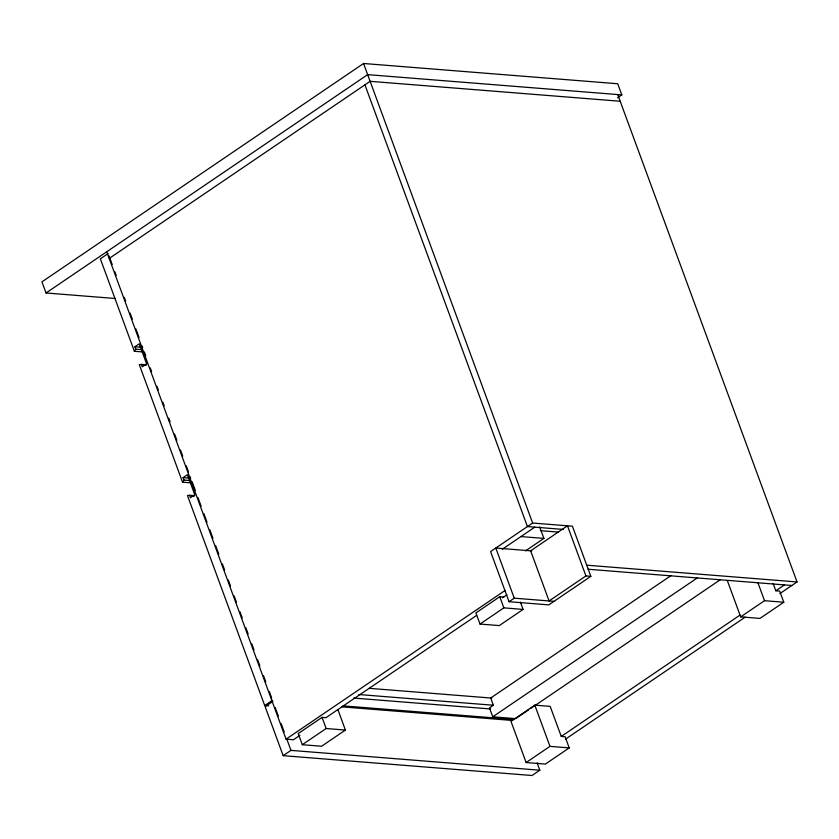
<?xml version="1.0" encoding="UTF-8"?>
<svg xmlns="http://www.w3.org/2000/svg" width="839" height="839" viewBox="0 0 839 839"><rect width="100%" height="100%" fill="white"/><g stroke="black" fill="none" stroke-linecap="round" stroke-linejoin="round"><path stroke-width="1.26" d="M143.5 352.013L134.387 351.279L135.782 349.181L134.89 346.759L139.222 343.822L140.449 347.168L142.19 345.983M190.359 482.803L182.545 482.184L183.94 480.076L183.049 477.664L187.38 474.717L188.618 478.062L190.348 476.888M617.494 97.827L621.825 94.891L617.724 83.753L363.56 63.491L41.95 281.841L46.051 292.979L115.132 298.485M46.051 292.979L367.66 74.64L621.825 94.891M108.168 253.525L100.365 258.821L134.387 351.279M109.185 258.464L370.125 81.32L620.189 101.246M142.599 347.105L140.858 348.279L146.605 363.874L142.263 366.811L141.372 364.399L139.305 364.65L182.545 482.184M190.757 477.999L189.027 479.174L194.763 494.769L190.422 497.716L189.541 495.293L187.464 495.545L264.725 705.547L268.637 705.851M532.639 523.033L490.595 551.58L509.042 601.71L548.8 604.877L590.845 576.33L572.408 526.2L532.639 523.033L363.56 63.491M264.725 705.547L272.528 700.25M272.937 701.362L265.134 706.658L283.173 755.677L532.01 775.509L539.813 770.202L537.107 762.85M502.309 549.22L534.821 527.154M525.487 550.908L543.903 538.397L539.655 526.861M106.731 251.784L286.057 739.169L504.942 590.572M476.562 615.427L325.941 717.691L322.05 717.376L298.212 733.569L302.302 744.707L321.578 746.238L345.416 730.056L337.834 709.448M503.652 597.043L499.761 596.728L475.912 612.91L480.013 624.059L499.278 625.59L523.127 609.408L520.442 602.129M299.932 735.342L293.43 739.757L286.057 739.169M502.571 597.777L506.903 594.83M509.042 601.71L514.244 598.176L554.002 601.343M283.173 755.677L290.976 750.381L539.813 770.202M302.302 744.707L326.14 728.525L345.416 730.056M480.013 624.059L503.851 607.866L523.127 609.408M585.926 575.942L549.084 600.955L530.647 550.824L567.479 525.812L585.926 575.942L590.845 576.33M671.158 575.491L490.7 698.006L493.363 705.242L489.462 707.896L492.734 716.81L515.691 718.635L528.696 709.804M492.734 716.81L697.534 577.767M534.81 705.138L510.972 721.32L526.137 762.546L545.402 764.077L569.241 747.895L565.14 736.747L561.249 736.443L550.185 706.365L534.81 705.138L549.975 746.353L569.241 747.895M530.867 708.336L720.491 579.592M561.249 736.443L740.04 615.06M773.149 583.556L775.802 590.782L784.465 584.898M526.137 762.546L549.975 746.353M727.308 580.515L740.69 616.875L764.528 600.693L783.794 602.234L779.693 591.086L775.802 590.782M565.381 739.232L745.252 617.116M779.924 593.572L797.05 581.951L617.724 94.566M783.794 602.234L759.956 618.416L740.69 616.875M134.89 346.759L142.703 347.388M135.782 349.181L142.294 349.706M141.372 364.399L146.584 364.808M143.207 364.965L145.818 365.175M183.049 477.664L189.562 478.178M183.94 480.076L190.453 480.6M189.541 495.293L194.753 495.713M191.376 495.859L193.977 496.069M563.357 529.43L527.437 526.567L364.923 84.854M540.316 530.657L558.575 532.104M520.946 536.572L543.903 538.397M531.716 550.908L495.797 548.045L514.244 598.176M586.744 565.192L797.05 581.951M588.076 569.241L791.848 585.486M369.265 688.326L491.853 698.1M358.882 694.535L493.217 705.232M353.67 698.058L490.647 708.976M342.878 705.851L513.552 719.453M341.987 706.868L512.65 720.46M757.837 582.507L764.528 600.693M499.761 596.728L503.851 607.866M322.05 717.376L326.14 728.525M109.06 255.958L112.195 264.474M114.88 271.773L116.222 275.423M124.277 297.321L125.619 300.97M130.097 313.136L132.342 319.219M135.918 328.951L139.054 337.467M144.392 352.002L145.745 355.673M150.254 367.912L151.607 371.583M157.008 386.276L158.361 389.957M162.871 402.196L164.213 405.866M168.723 418.116L170.076 421.786M174.575 434.036L176.83 440.15M180.437 449.945L182.692 456.07M186.289 465.865L188.544 471.99M192.11 481.68L195.277 490.28M197.983 497.642L201.15 506.242M203.856 513.604L207.023 522.204M209.729 529.566L212.896 538.166M215.602 545.528L218.769 554.128M222.377 563.955L224.642 570.09M228.25 579.917L230.515 586.052M234.123 595.879L236.388 602.014M239.996 611.841L242.261 617.976M245.869 627.803L248.134 633.938M251.742 643.765L254.007 649.9M257.615 659.727L259.88 665.862M263.488 675.689L265.753 681.824M269.361 691.651L271.626 697.786M275.192 707.487L278.349 716.066M281.055 723.417L284.211 731.996M286.917 739.348L290.976 750.381"/></g></svg>
